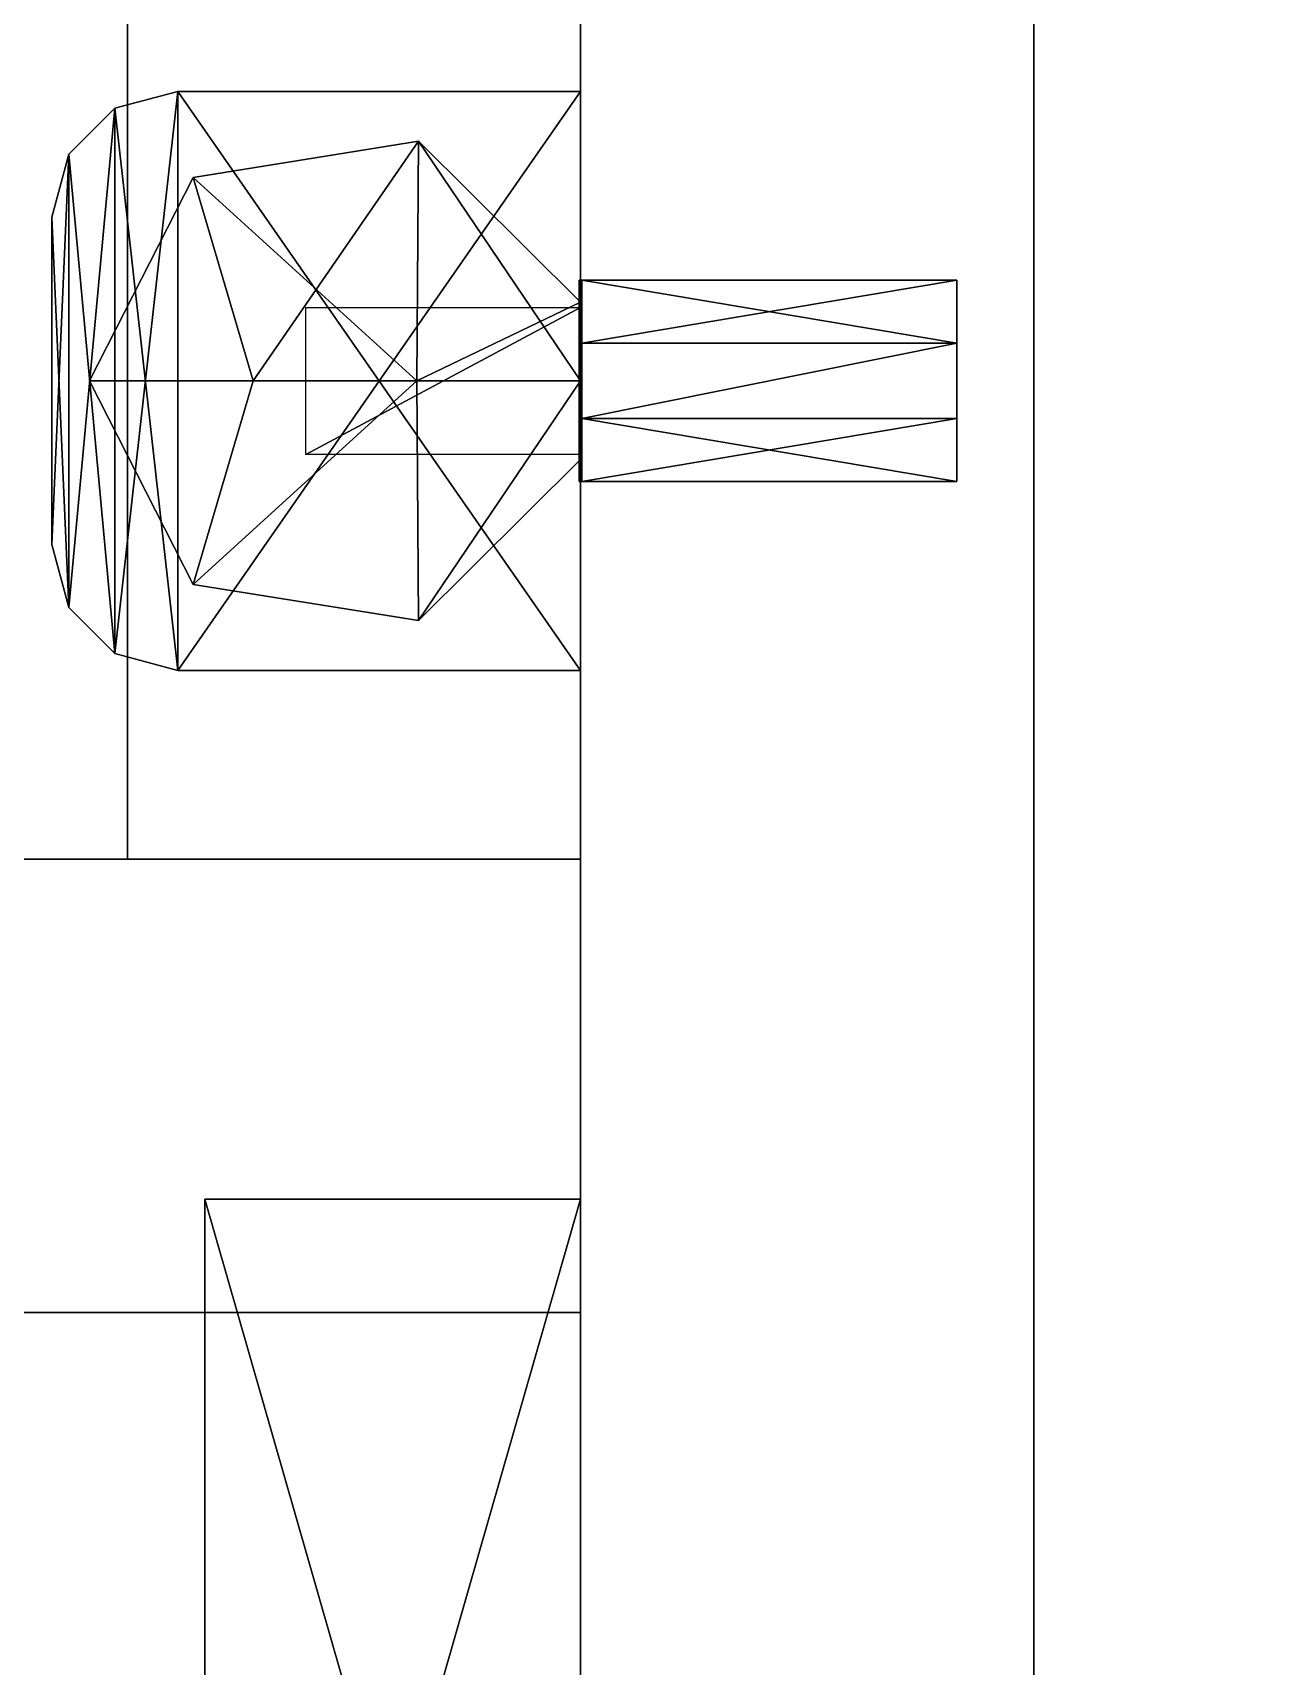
# Model space of a CAD drawing. Extents: x -100 to 2892, y -123 to 2616.
# Drawn here: x 1242.2 to 1291, y 1981.9 to 2046.8 of the extents above; entities that cross this region are included whole.
import ezdxf

# ---------------------------------------------------------------- set-up
doc = ezdxf.new("R2010")
doc.units = 0
for name, color, linetype in [('LAYER0', 7, 'CONTINUOUS'), ('LAYER103', 7, 'CONTINUOUS'), ('LAYER104', 7, 'CONTINUOUS'), ('LAYER105', 254, 'CONTINUOUS'), ('LAYER117', 7, 'CONTINUOUS'), ('LAYER118', 7, 'CONTINUOUS'), ('LAYER119', 254, 'CONTINUOUS'), ('LAYER231', 253, 'CONTINUOUS'), ('LAYER233', 253, 'CONTINUOUS'), ('LAYER235', 253, 'CONTINUOUS'), ('LAYER237', 253, 'CONTINUOUS'), ('LAYER239', 253, 'CONTINUOUS'), ('LAYER255', 7, 'CONTINUOUS'), ('LAYER256', 7, 'CONTINUOUS'), ('LAYER358', 9, 'CONTINUOUS'), ('LAYER89', 7, 'CONTINUOUS'), ('LAYER92', 7, 'CONTINUOUS'), ('LAYER97', 7, 'CONTINUOUS')]:
    doc.layers.add(name, color=color, linetype=linetype)

msp = doc.modelspace()

# ---------------------------------------------------------------- linework, layer by layer
at = {"layer": 'LAYER0', "invisible_edges": 1}
for points in [[(2892.49, 2616, -5), (-100, -100.32, -5), (-100, 2616, -5), (2892.49, 2616, -5)], [(-100, -100.32, -5), (2892.49, 2616, -5), (2892.49, -100.32, -5), (-100, -100.32, -5)], [(2892.49, -100.32), (-100, 2616), (-100, -100.32), (2892.49, -100.32)], [(-100, 2616), (2892.49, -100.32), (2892.49, 2616), (-100, 2616)]]:
    msp.add_3dface(points, dxfattribs=at)
at = {"layer": 'LAYER103', "invisible_edges": 1}
for points in [[(477, 2471.4, 866), (1264, 1996, 866), (1264, 2471.4, 866), (477, 2471.4, 866)], [(1264, 1996, 866), (477, 2471.4, 866), (477, 1996, 866), (1264, 1996, 866)], [(477, 1996, 848), (1264, 2471.4, 848), (1264, 1996, 848), (477, 1996, 848)], [(1264, 2471.4, 848), (477, 1996, 848), (477, 2471.4, 848), (1264, 2471.4, 848)], [(1264, 2471.4, 848), (1264, 1996, 866), (1264, 1996, 848), (1264, 2471.4, 848)], [(1264, 1996, 866), (1264, 2471.4, 848), (1264, 2471.4, 866), (1264, 1996, 866)], [(477, 1996, 848), (1264, 1996, 866), (477, 1996, 866), (477, 1996, 848)], [(1264, 1996, 866), (477, 1996, 848), (1264, 1996, 848), (1264, 1996, 866)]]:
    msp.add_3dface(points, dxfattribs=at)
at = {"layer": 'LAYER104'}
for points in [[(1245.5, 2043.83, 848), (1248, 2044.5, 848), (1245.5, 2043.83, 846.01), (1245.5, 2043.83, 848)], [(1245.5, 2043.83, 846.01), (1248, 2044.5, 848), (1248, 2044.5, 846.01), (1245.5, 2043.83, 846.01)], [(1248, 2021.5, 846.01), (1245.5, 2043.83, 846.01), (1248, 2044.5, 846.01), (1248, 2021.5, 846.01)], [(1245.5, 2043.83, 848), (1248, 2021.5, 848), (1248, 2044.5, 848), (1245.5, 2043.83, 848)], [(1248, 2021.5, 846.01), (1248, 2044.5, 846.01), (1245.5, 2022.17, 846.01), (1248, 2021.5, 846.01)], [(1245.5, 2022.17, 846.01), (1248, 2044.5, 846.01), (1245.5, 2043.83, 846.01), (1245.5, 2022.17, 846.01)], [(1248, 2021.5, 848), (1248, 2044.5, 848), (1245.5, 2022.17, 848), (1248, 2021.5, 848)], [(1245.5, 2022.17, 848), (1248, 2044.5, 848), (1245.5, 2043.83, 848), (1245.5, 2022.17, 848)], [(1245.5, 2043.83, 846.01), (1245.5, 2043.83, 848), (1248, 2044.5, 846.01), (1245.5, 2043.83, 846.01)], [(1248, 2044.5, 846.01), (1245.5, 2043.83, 848), (1248, 2044.5, 848), (1248, 2044.5, 846.01)], [(1264, 2021.5, 846.01), (1248, 2021.5, 846.01), (1264, 2044.5, 846.01), (1264, 2021.5, 846.01)], [(1264, 2044.5, 846.01), (1248, 2021.5, 846.01), (1248, 2044.5, 846.01), (1264, 2044.5, 846.01)], [(1264, 2021.5, 848), (1248, 2021.5, 848), (1264, 2044.5, 848), (1264, 2021.5, 848)], [(1264, 2044.5, 848), (1248, 2021.5, 848), (1248, 2044.5, 848), (1264, 2044.5, 848)], [(1248, 2044.5, 846.01), (1264, 2044.5, 846.01), (1248, 2044.5, 848), (1248, 2044.5, 846.01)], [(1248, 2044.5, 848), (1264, 2044.5, 846.01), (1264, 2044.5, 848), (1248, 2044.5, 848)], [(1248, 2044.5, 846.01), (1264, 2044.5, 846.01), (1248, 2021.5, 846.01), (1248, 2044.5, 846.01)], [(1248, 2021.5, 846.01), (1264, 2044.5, 846.01), (1264, 2021.5, 846.01), (1248, 2021.5, 846.01)], [(1248, 2044.5, 846.01), (1248, 2044.5, 848), (1264, 2044.5, 846.01), (1248, 2044.5, 846.01)], [(1264, 2044.5, 846.01), (1248, 2044.5, 848), (1264, 2044.5, 848), (1264, 2044.5, 846.01)], [(1248, 2021.5, 848), (1264, 2021.5, 848), (1248, 2044.5, 848), (1248, 2021.5, 848)], [(1248, 2044.5, 848), (1264, 2021.5, 848), (1264, 2044.5, 848), (1248, 2044.5, 848)], [(1264, 2044.5, 846.01), (1264, 2044.5, 848), (1264, 2021.5, 846.01), (1264, 2044.5, 846.01)], [(1264, 2021.5, 846.01), (1264, 2044.5, 848), (1264, 2021.5, 848), (1264, 2021.5, 846.01)], [(1264, 2021.5, 846.01), (1264, 2021.5, 848), (1264, 2044.5, 846.01), (1264, 2021.5, 846.01)], [(1264, 2044.5, 846.01), (1264, 2021.5, 848), (1264, 2044.5, 848), (1264, 2044.5, 846.01)], [(1243.67, 2042, 848), (1245.5, 2043.83, 848), (1243.67, 2042, 846.01), (1243.67, 2042, 848)], [(1243.67, 2042, 846.01), (1245.5, 2043.83, 848), (1245.5, 2043.83, 846.01), (1243.67, 2042, 846.01)], [(1243.67, 2042, 846.01), (1245.5, 2043.83, 846.01), (1243.67, 2024, 846.01), (1243.67, 2042, 846.01)], [(1243.67, 2024, 846.01), (1245.5, 2043.83, 846.01), (1245.5, 2022.17, 846.01), (1243.67, 2024, 846.01)], [(1243.67, 2042, 848), (1245.5, 2022.17, 848), (1245.5, 2043.83, 848), (1243.67, 2042, 848)], [(1245.5, 2022.17, 846.01), (1245.5, 2043.83, 846.01), (1243.67, 2024, 846.01), (1245.5, 2022.17, 846.01)], [(1243.67, 2024, 846.01), (1245.5, 2043.83, 846.01), (1243.67, 2042, 846.01), (1243.67, 2024, 846.01)], [(1245.5, 2022.17, 848), (1245.5, 2043.83, 848), (1243.67, 2024, 848), (1245.5, 2022.17, 848)], [(1243.67, 2024, 848), (1245.5, 2043.83, 848), (1243.67, 2042, 848), (1243.67, 2024, 848)], [(1243.67, 2042, 846.01), (1243.67, 2042, 848), (1245.5, 2043.83, 846.01), (1243.67, 2042, 846.01)], [(1245.5, 2043.83, 846.01), (1243.67, 2042, 848), (1245.5, 2043.83, 848), (1245.5, 2043.83, 846.01)], [(1245.5, 2022.17, 846.01), (1245.5, 2043.83, 846.01), (1248, 2021.5, 846.01), (1245.5, 2022.17, 846.01)], [(1245.5, 2022.17, 848), (1248, 2021.5, 848), (1245.5, 2043.83, 848), (1245.5, 2022.17, 848)], [(1243, 2039.5, 848), (1243.67, 2042, 848), (1243, 2039.5, 846.01), (1243, 2039.5, 848)], [(1243, 2039.5, 846.01), (1243.67, 2042, 848), (1243.67, 2042, 846.01), (1243, 2039.5, 846.01)], [(1243, 2039.5, 846.01), (1243.67, 2042, 846.01), (1243, 2026.5, 846.01), (1243, 2039.5, 846.01)], [(1243, 2026.5, 846.01), (1243.67, 2042, 846.01), (1243.67, 2024, 846.01), (1243, 2026.5, 846.01)], [(1243, 2039.5, 848), (1243.67, 2024, 848), (1243.67, 2042, 848), (1243, 2039.5, 848)], [(1243.67, 2024, 846.01), (1243.67, 2042, 846.01), (1243, 2026.5, 846.01), (1243.67, 2024, 846.01)], [(1243, 2026.5, 846.01), (1243.67, 2042, 846.01), (1243, 2039.5, 846.01), (1243, 2026.5, 846.01)], [(1243.67, 2024, 848), (1243.67, 2042, 848), (1243, 2026.5, 848), (1243.67, 2024, 848)], [(1243, 2026.5, 848), (1243.67, 2042, 848), (1243, 2039.5, 848), (1243, 2026.5, 848)], [(1243, 2039.5, 846.01), (1243, 2039.5, 848), (1243.67, 2042, 846.01), (1243, 2039.5, 846.01)], [(1243.67, 2042, 846.01), (1243, 2039.5, 848), (1243.67, 2042, 848), (1243.67, 2042, 846.01)], [(1243.67, 2024, 848), (1245.5, 2022.17, 848), (1243.67, 2042, 848), (1243.67, 2024, 848)], [(1248.613, 2041.083, 862), (1251, 2033, 862), (1257.569, 2042.518, 862), (1248.613, 2041.083, 862)], [(1248.613, 2041.083, 862), (1257.569, 2042.518, 862), (1248.613, 2041.083, 848), (1248.613, 2041.083, 862)], [(1248.613, 2041.083, 848), (1257.569, 2042.518, 862), (1257.569, 2042.518, 848), (1248.613, 2041.083, 848)], [(1257.569, 2042.518, 848), (1257.569, 2042.518, 862), (1248.613, 2041.083, 848), (1257.569, 2042.518, 848)], [(1248.613, 2041.083, 848), (1257.569, 2042.518, 862), (1248.613, 2041.083, 862), (1248.613, 2041.083, 848)], [(1257.5, 2033, 862), (1248.613, 2041.083, 862), (1257.569, 2042.518, 862), (1257.5, 2033, 862)], [(1257.569, 2042.518, 862), (1251, 2033, 862), (1257.5, 2033, 862), (1257.569, 2042.518, 862)], [(1257.569, 2042.518, 862), (1257.5, 2033, 862), (1264, 2036.123, 862), (1257.569, 2042.518, 862)], [(1257.5, 2033, 862), (1257.569, 2042.518, 862), (1264, 2033, 862), (1257.5, 2033, 862)], [(1257.569, 2042.518, 862), (1264, 2036.123, 862), (1257.569, 2042.518, 848), (1257.569, 2042.518, 862)], [(1257.569, 2042.518, 848), (1264, 2036.123, 862), (1264, 2036.123, 848), (1257.569, 2042.518, 848)], [(1264, 2036.123, 848), (1264, 2036.123, 862), (1257.569, 2042.518, 848), (1264, 2036.123, 848)], [(1257.569, 2042.518, 848), (1264, 2036.123, 862), (1257.569, 2042.518, 862), (1257.569, 2042.518, 848)], [(1264, 2033, 862), (1257.569, 2042.518, 862), (1264, 2036.123, 862), (1264, 2033, 862)], [(1244.5, 2033, 862), (1251, 2033, 862), (1248.613, 2041.083, 862), (1244.5, 2033, 862)], [(1244.5, 2033, 862), (1248.613, 2041.083, 862), (1244.5, 2033, 848), (1244.5, 2033, 862)], [(1244.5, 2033, 848), (1248.613, 2041.083, 862), (1248.613, 2041.083, 848), (1244.5, 2033, 848)], [(1248.613, 2041.083, 848), (1248.613, 2041.083, 862), (1244.5, 2033, 848), (1248.613, 2041.083, 848)], [(1244.5, 2033, 848), (1248.613, 2041.083, 862), (1244.5, 2033, 862), (1244.5, 2033, 848)], [(1251, 2033, 862), (1244.5, 2033, 862), (1248.613, 2041.083, 862), (1251, 2033, 862)], [(1251, 2033, 862), (1248.613, 2041.083, 862), (1257.5, 2033, 862), (1251, 2033, 862)], [(1243, 2026.5, 848), (1243, 2026.5, 846.01), (1243, 2039.5, 848), (1243, 2026.5, 848)], [(1243, 2039.5, 848), (1243, 2026.5, 846.01), (1243, 2039.5, 846.01), (1243, 2039.5, 848)], [(1243, 2026.5, 846.01), (1243, 2026.5, 848), (1243, 2039.5, 846.01), (1243, 2026.5, 846.01)], [(1243, 2039.5, 846.01), (1243, 2026.5, 848), (1243, 2039.5, 848), (1243, 2039.5, 846.01)], [(1243, 2026.5, 848), (1243.67, 2024, 848), (1243, 2039.5, 848), (1243, 2026.5, 848)], [(1264, 2036.123, 862), (1257.5, 2033, 862), (1264, 2033, 862), (1264, 2036.123, 862)], [(1264, 2029.877, 848), (1264, 2036.123, 848), (1264, 2029.877, 862), (1264, 2029.877, 848)], [(1264, 2029.877, 862), (1264, 2036.123, 848), (1264, 2036.123, 862), (1264, 2029.877, 862)], [(1264, 2029.877, 848), (1264, 2029.877, 862), (1264, 2036.123, 848), (1264, 2029.877, 848)], [(1264, 2036.123, 848), (1264, 2029.877, 862), (1264, 2036.123, 862), (1264, 2036.123, 848)], [(1253.092, 2035.92, 846), (1264, 2035.92, 846), (1253.092, 2030.08, 846), (1253.092, 2035.92, 846)], [(1253.092, 2030.08, 846), (1264, 2035.92, 846), (1264, 2030.08, 846), (1253.092, 2030.08, 846)], [(1244.5, 2033, 862), (1248.613, 2024.917, 862), (1251, 2033, 862), (1244.5, 2033, 862)], [(1244.5, 2033, 848), (1248.613, 2024.917, 848), (1244.5, 2033, 862), (1244.5, 2033, 848)], [(1244.5, 2033, 862), (1248.613, 2024.917, 848), (1248.613, 2024.917, 862), (1244.5, 2033, 862)], [(1244.5, 2033, 848), (1244.5, 2033, 862), (1248.613, 2024.917, 848), (1244.5, 2033, 848)], [(1248.613, 2024.917, 848), (1244.5, 2033, 862), (1248.613, 2024.917, 862), (1248.613, 2024.917, 848)], [(1251, 2033, 862), (1244.5, 2033, 862), (1248.613, 2024.917, 862), (1251, 2033, 862)], [(1251, 2033, 862), (1248.613, 2024.917, 862), (1257.5, 2033, 862), (1251, 2033, 862)], [(1257.5, 2033, 862), (1248.613, 2024.917, 862), (1257.569, 2023.482, 862), (1257.5, 2033, 862)], [(1251, 2033, 862), (1248.613, 2024.917, 862), (1257.5, 2033, 862), (1251, 2033, 862)], [(1257.5, 2033, 862), (1248.613, 2024.917, 862), (1257.569, 2023.482, 862), (1257.5, 2033, 862)], [(1257.5, 2033, 862), (1257.569, 2023.482, 862), (1264, 2033, 862), (1257.5, 2033, 862)], [(1257.5, 2033, 862), (1257.569, 2023.482, 862), (1264, 2033, 862), (1257.5, 2033, 862)], [(1264, 2033, 862), (1257.569, 2023.482, 862), (1264, 2029.877, 862), (1264, 2033, 862)], [(1264, 2033, 862), (1257.569, 2023.482, 862), (1264, 2029.877, 862), (1264, 2033, 862)], [(1264, 2029.877, 848), (1264, 2029.877, 862), (1257.569, 2023.482, 848), (1264, 2029.877, 848)], [(1257.569, 2023.482, 848), (1264, 2029.877, 862), (1257.569, 2023.482, 862), (1257.569, 2023.482, 848)], [(1257.569, 2023.482, 848), (1257.569, 2023.482, 862), (1264, 2029.877, 848), (1257.569, 2023.482, 848)], [(1264, 2029.877, 848), (1257.569, 2023.482, 862), (1264, 2029.877, 862), (1264, 2029.877, 848)], [(1243, 2026.5, 846.01), (1243.67, 2024, 846.01), (1243, 2026.5, 848), (1243, 2026.5, 846.01)], [(1243, 2026.5, 848), (1243.67, 2024, 846.01), (1243.67, 2024, 848), (1243, 2026.5, 848)], [(1243, 2026.5, 846.01), (1243, 2026.5, 848), (1243.67, 2024, 846.01), (1243, 2026.5, 846.01)], [(1243.67, 2024, 846.01), (1243, 2026.5, 848), (1243.67, 2024, 848), (1243.67, 2024, 846.01)], [(1248.613, 2024.917, 848), (1257.569, 2023.482, 848), (1248.613, 2024.917, 862), (1248.613, 2024.917, 848)], [(1248.613, 2024.917, 862), (1257.569, 2023.482, 848), (1257.569, 2023.482, 862), (1248.613, 2024.917, 862)], [(1248.613, 2024.917, 848), (1248.613, 2024.917, 862), (1257.569, 2023.482, 848), (1248.613, 2024.917, 848)], [(1257.569, 2023.482, 848), (1248.613, 2024.917, 862), (1257.569, 2023.482, 862), (1257.569, 2023.482, 848)], [(1243.67, 2024, 846.01), (1245.5, 2022.17, 846.01), (1243.67, 2024, 848), (1243.67, 2024, 846.01)], [(1243.67, 2024, 848), (1245.5, 2022.17, 846.01), (1245.5, 2022.17, 848), (1243.67, 2024, 848)], [(1243.67, 2024, 846.01), (1243.67, 2024, 848), (1245.5, 2022.17, 846.01), (1243.67, 2024, 846.01)], [(1245.5, 2022.17, 846.01), (1243.67, 2024, 848), (1245.5, 2022.17, 848), (1245.5, 2022.17, 846.01)], [(1245.5, 2022.17, 846.01), (1248, 2021.5, 846.01), (1245.5, 2022.17, 848), (1245.5, 2022.17, 846.01)], [(1245.5, 2022.17, 848), (1248, 2021.5, 846.01), (1248, 2021.5, 848), (1245.5, 2022.17, 848)], [(1245.5, 2022.17, 846.01), (1245.5, 2022.17, 848), (1248, 2021.5, 846.01), (1245.5, 2022.17, 846.01)], [(1248, 2021.5, 846.01), (1245.5, 2022.17, 848), (1248, 2021.5, 848), (1248, 2021.5, 846.01)], [(1264, 2021.5, 846.01), (1264, 2021.5, 848), (1248, 2021.5, 846.01), (1264, 2021.5, 846.01)], [(1248, 2021.5, 846.01), (1264, 2021.5, 848), (1248, 2021.5, 848), (1248, 2021.5, 846.01)], [(1248, 2021.5, 848), (1248, 2021.5, 846.01), (1264, 2021.5, 848), (1248, 2021.5, 848)], [(1264, 2021.5, 848), (1248, 2021.5, 846.01), (1264, 2021.5, 846.01), (1264, 2021.5, 848)]]:
    msp.add_3dface(points, dxfattribs=at)
at = {"layer": 'LAYER105'}
for points in [[(1264.05, 2034.5, 856.8301), (1264.05, 2037, 853.5), (1263.95, 2034.5, 856.8301), (1264.05, 2034.5, 856.8301)], [(1263.95, 2034.5, 856.8301), (1264.05, 2037, 853.5), (1263.95, 2037, 853.5), (1263.95, 2034.5, 856.8301)], [(1264.05, 2037, 853.5), (1264.05, 2034.5, 850.1699), (1263.95, 2037, 853.5), (1264.05, 2037, 853.5)], [(1263.95, 2037, 853.5), (1264.05, 2034.5, 850.1699), (1263.95, 2034.5, 850.1699), (1263.95, 2037, 853.5)], [(1263.95, 2037, 857.5), (1263.95, 2037, 849.5), (1263.95, 2029, 857.5), (1263.95, 2037, 857.5)], [(1263.95, 2029, 857.5), (1263.95, 2037, 849.5), (1263.95, 2029, 849.5), (1263.95, 2029, 857.5)], [(1264.05, 2029, 849.5), (1263.95, 2029, 849.5), (1264.05, 2037, 849.5), (1264.05, 2029, 849.5)], [(1264.05, 2037, 849.5), (1263.95, 2029, 849.5), (1263.95, 2037, 849.5), (1264.05, 2037, 849.5)], [(1264.05, 2037, 857.5), (1263.95, 2037, 857.5), (1264.05, 2029, 857.5), (1264.05, 2037, 857.5)], [(1264.05, 2029, 857.5), (1263.95, 2037, 857.5), (1263.95, 2029, 857.5), (1264.05, 2029, 857.5)], [(1263.95, 2037, 849.5), (1263.95, 2037, 857.5), (1264.05, 2037, 849.5), (1263.95, 2037, 849.5)], [(1264.05, 2037, 849.5), (1263.95, 2037, 857.5), (1264.05, 2037, 857.5), (1264.05, 2037, 849.5)], [(1278.95, 2034.5, 856.8301), (1278.95, 2037, 853.5), (1264.05, 2034.5, 856.8301), (1278.95, 2034.5, 856.8301)], [(1264.05, 2034.5, 856.8301), (1278.95, 2037, 853.5), (1264.05, 2037, 853.5), (1264.05, 2034.5, 856.8301)], [(1278.95, 2037, 853.5), (1278.95, 2034.5, 850.1699), (1264.05, 2037, 853.5), (1278.95, 2037, 853.5)], [(1264.05, 2037, 853.5), (1278.95, 2034.5, 850.1699), (1264.05, 2034.5, 850.1699), (1264.05, 2037, 853.5)], [(1264.05, 2029, 857.5), (1264.05, 2029, 849.5), (1264.05, 2037, 857.5), (1264.05, 2029, 857.5)], [(1264.05, 2037, 857.5), (1264.05, 2029, 849.5), (1264.05, 2037, 849.5), (1264.05, 2037, 857.5)], [(1278.95, 2034.5, 856.8301), (1278.95, 2029, 853.5), (1278.95, 2037, 853.5), (1278.95, 2034.5, 856.8301)], [(1278.95, 2029, 853.5), (1278.95, 2031.5, 850.1699), (1278.95, 2037, 853.5), (1278.95, 2029, 853.5)], [(1278.95, 2037, 853.5), (1278.95, 2031.5, 850.1699), (1278.95, 2034.5, 850.1699), (1278.95, 2037, 853.5)], [(1263.95, 2031.5, 856.8301), (1264.05, 2031.5, 856.8301), (1263.95, 2034.5, 856.8301), (1263.95, 2031.5, 856.8301)], [(1263.95, 2034.5, 856.8301), (1264.05, 2031.5, 856.8301), (1264.05, 2034.5, 856.8301), (1263.95, 2034.5, 856.8301)], [(1264.05, 2031.5, 850.1699), (1263.95, 2031.5, 850.1699), (1264.05, 2034.5, 850.1699), (1264.05, 2031.5, 850.1699)], [(1264.05, 2034.5, 850.1699), (1263.95, 2031.5, 850.1699), (1263.95, 2034.5, 850.1699), (1264.05, 2034.5, 850.1699)], [(1264.05, 2034.5, 856.8301), (1264.05, 2031.5, 856.8301), (1278.95, 2034.5, 856.8301), (1264.05, 2034.5, 856.8301)], [(1278.95, 2034.5, 856.8301), (1264.05, 2031.5, 856.8301), (1278.95, 2031.5, 856.8301), (1278.95, 2034.5, 856.8301)], [(1278.95, 2031.5, 850.1699), (1264.05, 2031.5, 850.1699), (1278.95, 2034.5, 850.1699), (1278.95, 2031.5, 850.1699)], [(1278.95, 2034.5, 850.1699), (1264.05, 2031.5, 850.1699), (1264.05, 2034.5, 850.1699), (1278.95, 2034.5, 850.1699)], [(1278.95, 2031.5, 856.8301), (1278.95, 2029, 853.5), (1278.95, 2034.5, 856.8301), (1278.95, 2031.5, 856.8301)], [(1263.95, 2031.5, 856.8301), (1263.95, 2029, 853.5), (1264.05, 2031.5, 856.8301), (1263.95, 2031.5, 856.8301)], [(1264.05, 2031.5, 856.8301), (1263.95, 2029, 853.5), (1264.05, 2029, 853.5), (1264.05, 2031.5, 856.8301)], [(1263.95, 2029, 853.5), (1263.95, 2031.5, 850.1699), (1264.05, 2029, 853.5), (1263.95, 2029, 853.5)], [(1264.05, 2029, 853.5), (1263.95, 2031.5, 850.1699), (1264.05, 2031.5, 850.1699), (1264.05, 2029, 853.5)], [(1264.05, 2031.5, 856.8301), (1264.05, 2029, 853.5), (1278.95, 2031.5, 856.8301), (1264.05, 2031.5, 856.8301)], [(1278.95, 2031.5, 856.8301), (1264.05, 2029, 853.5), (1278.95, 2029, 853.5), (1278.95, 2031.5, 856.8301)], [(1264.05, 2029, 853.5), (1264.05, 2031.5, 850.1699), (1278.95, 2029, 853.5), (1264.05, 2029, 853.5)], [(1278.95, 2029, 853.5), (1264.05, 2031.5, 850.1699), (1278.95, 2031.5, 850.1699), (1278.95, 2029, 853.5)], [(1263.95, 2029, 857.5), (1263.95, 2029, 849.5), (1264.05, 2029, 857.5), (1263.95, 2029, 857.5)], [(1264.05, 2029, 857.5), (1263.95, 2029, 849.5), (1264.05, 2029, 849.5), (1264.05, 2029, 857.5)]]:
    msp.add_3dface(points, dxfattribs=at)
at = {"layer": 'LAYER117', "invisible_edges": 1}
for points in [[(477, 2471.4, 1984), (1264, 1996, 1984), (1264, 2471.4, 1984), (477, 2471.4, 1984)], [(1264, 1996, 1984), (477, 2471.4, 1984), (477, 1996, 1984), (1264, 1996, 1984)], [(477, 1996, 1966), (1264, 2471.4, 1966), (1264, 1996, 1966), (477, 1996, 1966)], [(1264, 2471.4, 1966), (477, 1996, 1966), (477, 2471.4, 1966), (1264, 2471.4, 1966)], [(1264, 2471.4, 1966), (1264, 1996, 1984), (1264, 1996, 1966), (1264, 2471.4, 1966)], [(1264, 1996, 1984), (1264, 2471.4, 1966), (1264, 2471.4, 1984), (1264, 1996, 1984)], [(477, 1996, 1966), (1264, 1996, 1984), (477, 1996, 1984), (477, 1996, 1966)], [(1264, 1996, 1984), (477, 1996, 1966), (1264, 1996, 1966), (1264, 1996, 1984)]]:
    msp.add_3dface(points, dxfattribs=at)
at = {"layer": 'LAYER118'}
for points in [[(1245.5, 2043.83, 1966), (1248, 2044.5, 1966), (1245.5, 2043.83, 1964.01), (1245.5, 2043.83, 1966)], [(1245.5, 2043.83, 1964.01), (1248, 2044.5, 1966), (1248, 2044.5, 1964.01), (1245.5, 2043.83, 1964.01)], [(1248, 2021.5, 1964.01), (1245.5, 2043.83, 1964.01), (1248, 2044.5, 1964.01), (1248, 2021.5, 1964.01)], [(1245.5, 2043.83, 1966), (1248, 2021.5, 1966), (1248, 2044.5, 1966), (1245.5, 2043.83, 1966)], [(1248, 2021.5, 1964.01), (1248, 2044.5, 1964.01), (1245.5, 2022.17, 1964.01), (1248, 2021.5, 1964.01)], [(1245.5, 2022.17, 1964.01), (1248, 2044.5, 1964.01), (1245.5, 2043.83, 1964.01), (1245.5, 2022.17, 1964.01)], [(1248, 2021.5, 1966), (1248, 2044.5, 1966), (1245.5, 2022.17, 1966), (1248, 2021.5, 1966)], [(1245.5, 2022.17, 1966), (1248, 2044.5, 1966), (1245.5, 2043.83, 1966), (1245.5, 2022.17, 1966)], [(1245.5, 2043.83, 1964.01), (1245.5, 2043.83, 1966), (1248, 2044.5, 1964.01), (1245.5, 2043.83, 1964.01)], [(1248, 2044.5, 1964.01), (1245.5, 2043.83, 1966), (1248, 2044.5, 1966), (1248, 2044.5, 1964.01)], [(1264, 2021.5, 1964.01), (1248, 2021.5, 1964.01), (1264, 2044.5, 1964.01), (1264, 2021.5, 1964.01)], [(1264, 2044.5, 1964.01), (1248, 2021.5, 1964.01), (1248, 2044.5, 1964.01), (1264, 2044.5, 1964.01)], [(1264, 2021.5, 1966), (1248, 2021.5, 1966), (1264, 2044.5, 1966), (1264, 2021.5, 1966)], [(1264, 2044.5, 1966), (1248, 2021.5, 1966), (1248, 2044.5, 1966), (1264, 2044.5, 1966)], [(1248, 2044.5, 1964.01), (1264, 2044.5, 1964.01), (1248, 2044.5, 1966), (1248, 2044.5, 1964.01)], [(1248, 2044.5, 1966), (1264, 2044.5, 1964.01), (1264, 2044.5, 1966), (1248, 2044.5, 1966)], [(1248, 2044.5, 1964.01), (1264, 2044.5, 1964.01), (1248, 2021.5, 1964.01), (1248, 2044.5, 1964.01)], [(1248, 2021.5, 1964.01), (1264, 2044.5, 1964.01), (1264, 2021.5, 1964.01), (1248, 2021.5, 1964.01)], [(1248, 2044.5, 1964.01), (1248, 2044.5, 1966), (1264, 2044.5, 1964.01), (1248, 2044.5, 1964.01)], [(1264, 2044.5, 1964.01), (1248, 2044.5, 1966), (1264, 2044.5, 1966), (1264, 2044.5, 1964.01)], [(1248, 2021.5, 1966), (1264, 2021.5, 1966), (1248, 2044.5, 1966), (1248, 2021.5, 1966)], [(1248, 2044.5, 1966), (1264, 2021.5, 1966), (1264, 2044.5, 1966), (1248, 2044.5, 1966)], [(1264, 2044.5, 1964.01), (1264, 2044.5, 1966), (1264, 2021.5, 1964.01), (1264, 2044.5, 1964.01)], [(1264, 2021.5, 1964.01), (1264, 2044.5, 1966), (1264, 2021.5, 1966), (1264, 2021.5, 1964.01)], [(1264, 2021.5, 1964.01), (1264, 2021.5, 1966), (1264, 2044.5, 1964.01), (1264, 2021.5, 1964.01)], [(1264, 2044.5, 1964.01), (1264, 2021.5, 1966), (1264, 2044.5, 1966), (1264, 2044.5, 1964.01)], [(1243.67, 2042, 1966), (1245.5, 2043.83, 1966), (1243.67, 2042, 1964.01), (1243.67, 2042, 1966)], [(1243.67, 2042, 1964.01), (1245.5, 2043.83, 1966), (1245.5, 2043.83, 1964.01), (1243.67, 2042, 1964.01)], [(1243.67, 2042, 1964.01), (1245.5, 2043.83, 1964.01), (1243.67, 2024, 1964.01), (1243.67, 2042, 1964.01)], [(1243.67, 2024, 1964.01), (1245.5, 2043.83, 1964.01), (1245.5, 2022.17, 1964.01), (1243.67, 2024, 1964.01)], [(1243.67, 2042, 1966), (1245.5, 2022.17, 1966), (1245.5, 2043.83, 1966), (1243.67, 2042, 1966)], [(1245.5, 2022.17, 1964.01), (1245.5, 2043.83, 1964.01), (1243.67, 2024, 1964.01), (1245.5, 2022.17, 1964.01)], [(1243.67, 2024, 1964.01), (1245.5, 2043.83, 1964.01), (1243.67, 2042, 1964.01), (1243.67, 2024, 1964.01)], [(1245.5, 2022.17, 1966), (1245.5, 2043.83, 1966), (1243.67, 2024, 1966), (1245.5, 2022.17, 1966)], [(1243.67, 2024, 1966), (1245.5, 2043.83, 1966), (1243.67, 2042, 1966), (1243.67, 2024, 1966)], [(1243.67, 2042, 1964.01), (1243.67, 2042, 1966), (1245.5, 2043.83, 1964.01), (1243.67, 2042, 1964.01)], [(1245.5, 2043.83, 1964.01), (1243.67, 2042, 1966), (1245.5, 2043.83, 1966), (1245.5, 2043.83, 1964.01)], [(1245.5, 2022.17, 1964.01), (1245.5, 2043.83, 1964.01), (1248, 2021.5, 1964.01), (1245.5, 2022.17, 1964.01)], [(1245.5, 2022.17, 1966), (1248, 2021.5, 1966), (1245.5, 2043.83, 1966), (1245.5, 2022.17, 1966)], [(1243, 2039.5, 1966), (1243.67, 2042, 1966), (1243, 2039.5, 1964.01), (1243, 2039.5, 1966)], [(1243, 2039.5, 1964.01), (1243.67, 2042, 1966), (1243.67, 2042, 1964.01), (1243, 2039.5, 1964.01)], [(1243, 2039.5, 1964.01), (1243.67, 2042, 1964.01), (1243, 2026.5, 1964.01), (1243, 2039.5, 1964.01)], [(1243, 2026.5, 1964.01), (1243.67, 2042, 1964.01), (1243.67, 2024, 1964.01), (1243, 2026.5, 1964.01)], [(1243, 2039.5, 1966), (1243.67, 2024, 1966), (1243.67, 2042, 1966), (1243, 2039.5, 1966)], [(1243.67, 2024, 1964.01), (1243.67, 2042, 1964.01), (1243, 2026.5, 1964.01), (1243.67, 2024, 1964.01)], [(1243, 2026.5, 1964.01), (1243.67, 2042, 1964.01), (1243, 2039.5, 1964.01), (1243, 2026.5, 1964.01)], [(1243.67, 2024, 1966), (1243.67, 2042, 1966), (1243, 2026.5, 1966), (1243.67, 2024, 1966)], [(1243, 2026.5, 1966), (1243.67, 2042, 1966), (1243, 2039.5, 1966), (1243, 2026.5, 1966)], [(1243, 2039.5, 1964.01), (1243, 2039.5, 1966), (1243.67, 2042, 1964.01), (1243, 2039.5, 1964.01)], [(1243.67, 2042, 1964.01), (1243, 2039.5, 1966), (1243.67, 2042, 1966), (1243.67, 2042, 1964.01)], [(1243.67, 2024, 1966), (1245.5, 2022.17, 1966), (1243.67, 2042, 1966), (1243.67, 2024, 1966)], [(1248.613, 2041.083, 1980), (1251, 2033, 1980), (1257.569, 2042.518, 1980), (1248.613, 2041.083, 1980)], [(1248.613, 2041.083, 1980), (1257.569, 2042.518, 1980), (1248.613, 2041.083, 1966), (1248.613, 2041.083, 1980)], [(1248.613, 2041.083, 1966), (1257.569, 2042.518, 1980), (1257.569, 2042.518, 1966), (1248.613, 2041.083, 1966)], [(1257.569, 2042.518, 1966), (1257.569, 2042.518, 1980), (1248.613, 2041.083, 1966), (1257.569, 2042.518, 1966)], [(1248.613, 2041.083, 1966), (1257.569, 2042.518, 1980), (1248.613, 2041.083, 1980), (1248.613, 2041.083, 1966)], [(1257.5, 2033, 1980), (1248.613, 2041.083, 1980), (1257.569, 2042.518, 1980), (1257.5, 2033, 1980)], [(1257.569, 2042.518, 1980), (1251, 2033, 1980), (1257.5, 2033, 1980), (1257.569, 2042.518, 1980)], [(1257.569, 2042.518, 1980), (1257.5, 2033, 1980), (1264, 2036.123, 1980), (1257.569, 2042.518, 1980)], [(1257.5, 2033, 1980), (1257.569, 2042.518, 1980), (1264, 2033, 1980), (1257.5, 2033, 1980)], [(1257.569, 2042.518, 1980), (1264, 2036.123, 1980), (1257.569, 2042.518, 1966), (1257.569, 2042.518, 1980)], [(1257.569, 2042.518, 1966), (1264, 2036.123, 1980), (1264, 2036.123, 1966), (1257.569, 2042.518, 1966)], [(1264, 2036.123, 1966), (1264, 2036.123, 1980), (1257.569, 2042.518, 1966), (1264, 2036.123, 1966)], [(1257.569, 2042.518, 1966), (1264, 2036.123, 1980), (1257.569, 2042.518, 1980), (1257.569, 2042.518, 1966)], [(1264, 2033, 1980), (1257.569, 2042.518, 1980), (1264, 2036.123, 1980), (1264, 2033, 1980)], [(1244.5, 2033, 1980), (1251, 2033, 1980), (1248.613, 2041.083, 1980), (1244.5, 2033, 1980)], [(1244.5, 2033, 1980), (1248.613, 2041.083, 1980), (1244.5, 2033, 1966), (1244.5, 2033, 1980)], [(1244.5, 2033, 1966), (1248.613, 2041.083, 1980), (1248.613, 2041.083, 1966), (1244.5, 2033, 1966)], [(1248.613, 2041.083, 1966), (1248.613, 2041.083, 1980), (1244.5, 2033, 1966), (1248.613, 2041.083, 1966)], [(1244.5, 2033, 1966), (1248.613, 2041.083, 1980), (1244.5, 2033, 1980), (1244.5, 2033, 1966)], [(1251, 2033, 1980), (1244.5, 2033, 1980), (1248.613, 2041.083, 1980), (1251, 2033, 1980)], [(1251, 2033, 1980), (1248.613, 2041.083, 1980), (1257.5, 2033, 1980), (1251, 2033, 1980)], [(1243, 2026.5, 1966), (1243, 2026.5, 1964.01), (1243, 2039.5, 1966), (1243, 2026.5, 1966)], [(1243, 2039.5, 1966), (1243, 2026.5, 1964.01), (1243, 2039.5, 1964.01), (1243, 2039.5, 1966)], [(1243, 2026.5, 1964.01), (1243, 2026.5, 1966), (1243, 2039.5, 1964.01), (1243, 2026.5, 1964.01)], [(1243, 2039.5, 1964.01), (1243, 2026.5, 1966), (1243, 2039.5, 1966), (1243, 2039.5, 1964.01)], [(1243, 2026.5, 1966), (1243.67, 2024, 1966), (1243, 2039.5, 1966), (1243, 2026.5, 1966)], [(1264, 2036.123, 1980), (1257.5, 2033, 1980), (1264, 2033, 1980), (1264, 2036.123, 1980)], [(1264, 2029.877, 1966), (1264, 2036.123, 1966), (1264, 2029.877, 1980), (1264, 2029.877, 1966)], [(1264, 2029.877, 1980), (1264, 2036.123, 1966), (1264, 2036.123, 1980), (1264, 2029.877, 1980)], [(1264, 2029.877, 1966), (1264, 2029.877, 1980), (1264, 2036.123, 1966), (1264, 2029.877, 1966)], [(1264, 2036.123, 1966), (1264, 2029.877, 1980), (1264, 2036.123, 1980), (1264, 2036.123, 1966)], [(1253.092, 2035.92, 1964), (1264, 2035.92, 1964), (1253.092, 2030.08, 1964), (1253.092, 2035.92, 1964)], [(1253.092, 2030.08, 1964), (1264, 2035.92, 1964), (1264, 2030.08, 1964), (1253.092, 2030.08, 1964)], [(1244.5, 2033, 1980), (1248.613, 2024.917, 1980), (1251, 2033, 1980), (1244.5, 2033, 1980)], [(1244.5, 2033, 1966), (1248.613, 2024.917, 1966), (1244.5, 2033, 1980), (1244.5, 2033, 1966)], [(1244.5, 2033, 1980), (1248.613, 2024.917, 1966), (1248.613, 2024.917, 1980), (1244.5, 2033, 1980)], [(1244.5, 2033, 1966), (1244.5, 2033, 1980), (1248.613, 2024.917, 1966), (1244.5, 2033, 1966)], [(1248.613, 2024.917, 1966), (1244.5, 2033, 1980), (1248.613, 2024.917, 1980), (1248.613, 2024.917, 1966)], [(1251, 2033, 1980), (1244.5, 2033, 1980), (1248.613, 2024.917, 1980), (1251, 2033, 1980)], [(1251, 2033, 1980), (1248.613, 2024.917, 1980), (1257.5, 2033, 1980), (1251, 2033, 1980)], [(1257.5, 2033, 1980), (1248.613, 2024.917, 1980), (1257.569, 2023.482, 1980), (1257.5, 2033, 1980)], [(1251, 2033, 1980), (1248.613, 2024.917, 1980), (1257.5, 2033, 1980), (1251, 2033, 1980)], [(1257.5, 2033, 1980), (1248.613, 2024.917, 1980), (1257.569, 2023.482, 1980), (1257.5, 2033, 1980)], [(1257.5, 2033, 1980), (1257.569, 2023.482, 1980), (1264, 2033, 1980), (1257.5, 2033, 1980)], [(1257.5, 2033, 1980), (1257.569, 2023.482, 1980), (1264, 2033, 1980), (1257.5, 2033, 1980)], [(1264, 2033, 1980), (1257.569, 2023.482, 1980), (1264, 2029.877, 1980), (1264, 2033, 1980)], [(1264, 2033, 1980), (1257.569, 2023.482, 1980), (1264, 2029.877, 1980), (1264, 2033, 1980)], [(1264, 2029.877, 1966), (1264, 2029.877, 1980), (1257.569, 2023.482, 1966), (1264, 2029.877, 1966)], [(1257.569, 2023.482, 1966), (1264, 2029.877, 1980), (1257.569, 2023.482, 1980), (1257.569, 2023.482, 1966)], [(1257.569, 2023.482, 1966), (1257.569, 2023.482, 1980), (1264, 2029.877, 1966), (1257.569, 2023.482, 1966)], [(1264, 2029.877, 1966), (1257.569, 2023.482, 1980), (1264, 2029.877, 1980), (1264, 2029.877, 1966)], [(1243, 2026.5, 1964.01), (1243.67, 2024, 1964.01), (1243, 2026.5, 1966), (1243, 2026.5, 1964.01)], [(1243, 2026.5, 1966), (1243.67, 2024, 1964.01), (1243.67, 2024, 1966), (1243, 2026.5, 1966)], [(1243, 2026.5, 1964.01), (1243, 2026.5, 1966), (1243.67, 2024, 1964.01), (1243, 2026.5, 1964.01)], [(1243.67, 2024, 1964.01), (1243, 2026.5, 1966), (1243.67, 2024, 1966), (1243.67, 2024, 1964.01)], [(1248.613, 2024.917, 1966), (1257.569, 2023.482, 1966), (1248.613, 2024.917, 1980), (1248.613, 2024.917, 1966)], [(1248.613, 2024.917, 1980), (1257.569, 2023.482, 1966), (1257.569, 2023.482, 1980), (1248.613, 2024.917, 1980)], [(1248.613, 2024.917, 1966), (1248.613, 2024.917, 1980), (1257.569, 2023.482, 1966), (1248.613, 2024.917, 1966)], [(1257.569, 2023.482, 1966), (1248.613, 2024.917, 1980), (1257.569, 2023.482, 1980), (1257.569, 2023.482, 1966)], [(1243.67, 2024, 1964.01), (1245.5, 2022.17, 1964.01), (1243.67, 2024, 1966), (1243.67, 2024, 1964.01)], [(1243.67, 2024, 1966), (1245.5, 2022.17, 1964.01), (1245.5, 2022.17, 1966), (1243.67, 2024, 1966)], [(1243.67, 2024, 1964.01), (1243.67, 2024, 1966), (1245.5, 2022.17, 1964.01), (1243.67, 2024, 1964.01)], [(1245.5, 2022.17, 1964.01), (1243.67, 2024, 1966), (1245.5, 2022.17, 1966), (1245.5, 2022.17, 1964.01)], [(1245.5, 2022.17, 1964.01), (1248, 2021.5, 1964.01), (1245.5, 2022.17, 1966), (1245.5, 2022.17, 1964.01)], [(1245.5, 2022.17, 1966), (1248, 2021.5, 1964.01), (1248, 2021.5, 1966), (1245.5, 2022.17, 1966)], [(1245.5, 2022.17, 1964.01), (1245.5, 2022.17, 1966), (1248, 2021.5, 1964.01), (1245.5, 2022.17, 1964.01)], [(1248, 2021.5, 1964.01), (1245.5, 2022.17, 1966), (1248, 2021.5, 1966), (1248, 2021.5, 1964.01)], [(1264, 2021.5, 1964.01), (1264, 2021.5, 1966), (1248, 2021.5, 1964.01), (1264, 2021.5, 1964.01)], [(1248, 2021.5, 1964.01), (1264, 2021.5, 1966), (1248, 2021.5, 1966), (1248, 2021.5, 1964.01)], [(1248, 2021.5, 1966), (1248, 2021.5, 1964.01), (1264, 2021.5, 1966), (1248, 2021.5, 1966)], [(1264, 2021.5, 1966), (1248, 2021.5, 1964.01), (1264, 2021.5, 1964.01), (1264, 2021.5, 1966)]]:
    msp.add_3dface(points, dxfattribs=at)
at = {"layer": 'LAYER119'}
for points in [[(1264.05, 2034.5, 1974.83), (1264.05, 2037, 1971.5), (1263.95, 2034.5, 1974.83), (1264.05, 2034.5, 1974.83)], [(1263.95, 2034.5, 1974.83), (1264.05, 2037, 1971.5), (1263.95, 2037, 1971.5), (1263.95, 2034.5, 1974.83)], [(1264.05, 2037, 1971.5), (1264.05, 2034.5, 1968.17), (1263.95, 2037, 1971.5), (1264.05, 2037, 1971.5)], [(1263.95, 2037, 1971.5), (1264.05, 2034.5, 1968.17), (1263.95, 2034.5, 1968.17), (1263.95, 2037, 1971.5)], [(1263.95, 2037, 1975.5), (1263.95, 2037, 1967.5), (1263.95, 2029, 1975.5), (1263.95, 2037, 1975.5)], [(1263.95, 2029, 1975.5), (1263.95, 2037, 1967.5), (1263.95, 2029, 1967.5), (1263.95, 2029, 1975.5)], [(1264.05, 2029, 1967.5), (1263.95, 2029, 1967.5), (1264.05, 2037, 1967.5), (1264.05, 2029, 1967.5)], [(1264.05, 2037, 1967.5), (1263.95, 2029, 1967.5), (1263.95, 2037, 1967.5), (1264.05, 2037, 1967.5)], [(1264.05, 2037, 1975.5), (1263.95, 2037, 1975.5), (1264.05, 2029, 1975.5), (1264.05, 2037, 1975.5)], [(1264.05, 2029, 1975.5), (1263.95, 2037, 1975.5), (1263.95, 2029, 1975.5), (1264.05, 2029, 1975.5)], [(1263.95, 2037, 1967.5), (1263.95, 2037, 1975.5), (1264.05, 2037, 1967.5), (1263.95, 2037, 1967.5)], [(1264.05, 2037, 1967.5), (1263.95, 2037, 1975.5), (1264.05, 2037, 1975.5), (1264.05, 2037, 1967.5)], [(1278.95, 2034.5, 1974.83), (1278.95, 2037, 1971.5), (1264.05, 2034.5, 1974.83), (1278.95, 2034.5, 1974.83)], [(1264.05, 2034.5, 1974.83), (1278.95, 2037, 1971.5), (1264.05, 2037, 1971.5), (1264.05, 2034.5, 1974.83)], [(1278.95, 2037, 1971.5), (1278.95, 2034.5, 1968.17), (1264.05, 2037, 1971.5), (1278.95, 2037, 1971.5)], [(1264.05, 2037, 1971.5), (1278.95, 2034.5, 1968.17), (1264.05, 2034.5, 1968.17), (1264.05, 2037, 1971.5)], [(1264.05, 2029, 1975.5), (1264.05, 2029, 1967.5), (1264.05, 2037, 1975.5), (1264.05, 2029, 1975.5)], [(1264.05, 2037, 1975.5), (1264.05, 2029, 1967.5), (1264.05, 2037, 1967.5), (1264.05, 2037, 1975.5)], [(1278.95, 2034.5, 1974.83), (1278.95, 2029, 1971.5), (1278.95, 2037, 1971.5), (1278.95, 2034.5, 1974.83)], [(1278.95, 2029, 1971.5), (1278.95, 2031.5, 1968.17), (1278.95, 2037, 1971.5), (1278.95, 2029, 1971.5)], [(1278.95, 2037, 1971.5), (1278.95, 2031.5, 1968.17), (1278.95, 2034.5, 1968.17), (1278.95, 2037, 1971.5)], [(1263.95, 2031.5, 1974.83), (1264.05, 2031.5, 1974.83), (1263.95, 2034.5, 1974.83), (1263.95, 2031.5, 1974.83)], [(1263.95, 2034.5, 1974.83), (1264.05, 2031.5, 1974.83), (1264.05, 2034.5, 1974.83), (1263.95, 2034.5, 1974.83)], [(1264.05, 2031.5, 1968.17), (1263.95, 2031.5, 1968.17), (1264.05, 2034.5, 1968.17), (1264.05, 2031.5, 1968.17)], [(1264.05, 2034.5, 1968.17), (1263.95, 2031.5, 1968.17), (1263.95, 2034.5, 1968.17), (1264.05, 2034.5, 1968.17)], [(1264.05, 2034.5, 1974.83), (1264.05, 2031.5, 1974.83), (1278.95, 2034.5, 1974.83), (1264.05, 2034.5, 1974.83)], [(1278.95, 2034.5, 1974.83), (1264.05, 2031.5, 1974.83), (1278.95, 2031.5, 1974.83), (1278.95, 2034.5, 1974.83)], [(1278.95, 2031.5, 1968.17), (1264.05, 2031.5, 1968.17), (1278.95, 2034.5, 1968.17), (1278.95, 2031.5, 1968.17)], [(1278.95, 2034.5, 1968.17), (1264.05, 2031.5, 1968.17), (1264.05, 2034.5, 1968.17), (1278.95, 2034.5, 1968.17)], [(1278.95, 2031.5, 1974.83), (1278.95, 2029, 1971.5), (1278.95, 2034.5, 1974.83), (1278.95, 2031.5, 1974.83)], [(1263.95, 2031.5, 1974.83), (1263.95, 2029, 1971.5), (1264.05, 2031.5, 1974.83), (1263.95, 2031.5, 1974.83)], [(1264.05, 2031.5, 1974.83), (1263.95, 2029, 1971.5), (1264.05, 2029, 1971.5), (1264.05, 2031.5, 1974.83)], [(1263.95, 2029, 1971.5), (1263.95, 2031.5, 1968.17), (1264.05, 2029, 1971.5), (1263.95, 2029, 1971.5)], [(1264.05, 2029, 1971.5), (1263.95, 2031.5, 1968.17), (1264.05, 2031.5, 1968.17), (1264.05, 2029, 1971.5)], [(1264.05, 2031.5, 1974.83), (1264.05, 2029, 1971.5), (1278.95, 2031.5, 1974.83), (1264.05, 2031.5, 1974.83)], [(1278.95, 2031.5, 1974.83), (1264.05, 2029, 1971.5), (1278.95, 2029, 1971.5), (1278.95, 2031.5, 1974.83)], [(1264.05, 2029, 1971.5), (1264.05, 2031.5, 1968.17), (1278.95, 2029, 1971.5), (1264.05, 2029, 1971.5)], [(1278.95, 2029, 1971.5), (1264.05, 2031.5, 1968.17), (1278.95, 2031.5, 1968.17), (1278.95, 2029, 1971.5)], [(1263.95, 2029, 1975.5), (1263.95, 2029, 1967.5), (1264.05, 2029, 1975.5), (1263.95, 2029, 1975.5)], [(1264.05, 2029, 1975.5), (1263.95, 2029, 1967.5), (1264.05, 2029, 1967.5), (1264.05, 2029, 1975.5)]]:
    msp.add_3dface(points, dxfattribs=at)
at = {"layer": 'LAYER231'}
for points in [[(1264, 1948.5, 176.2174), (1249.078, 1948.5, 176.2174), (1264, 2000.5, 176.2174), (1264, 1948.5, 176.2174)], [(1264, 2000.5, 176.2174), (1249.078, 1948.5, 176.2174), (1249.078, 2000.5, 176.2174), (1264, 2000.5, 176.2174)], [(1264, 2000.5, 176.2174), (1249.078, 2000.5, 176.2174), (1264, 2000.5, 189.7826), (1264, 2000.5, 176.2174)], [(1264, 2000.5, 189.7826), (1249.078, 2000.5, 176.2174), (1249.078, 2000.5, 189.7826), (1264, 2000.5, 189.7826)], [(1264, 2000.5, 189.7826), (1249.078, 2000.5, 189.7826), (1264, 1948.5, 189.7826), (1264, 2000.5, 189.7826)], [(1264, 1948.5, 189.7826), (1249.078, 2000.5, 189.7826), (1249.078, 1948.5, 189.7826), (1264, 1948.5, 189.7826)], [(1249.078, 1948.5, 176.2174), (1249.078, 1948.5, 189.7826), (1249.078, 2000.5, 176.2174), (1249.078, 1948.5, 176.2174)], [(1249.078, 2000.5, 176.2174), (1249.078, 1948.5, 189.7826), (1249.078, 2000.5, 189.7826), (1249.078, 2000.5, 176.2174)]]:
    msp.add_3dface(points, dxfattribs=at)
at = {"layer": 'LAYER233'}
for points in [[(1264, 1948.5, 739.7174), (1249.078, 1948.5, 739.7174), (1264, 2000.5, 739.7174), (1264, 1948.5, 739.7174)], [(1264, 2000.5, 739.7174), (1249.078, 1948.5, 739.7174), (1249.078, 2000.5, 739.7174), (1264, 2000.5, 739.7174)], [(1264, 2000.5, 739.7174), (1249.078, 2000.5, 739.7174), (1264, 2000.5, 753.2826), (1264, 2000.5, 739.7174)], [(1264, 2000.5, 753.2826), (1249.078, 2000.5, 739.7174), (1249.078, 2000.5, 753.2826), (1264, 2000.5, 753.2826)], [(1264, 2000.5, 753.2826), (1249.078, 2000.5, 753.2826), (1264, 1948.5, 753.2826), (1264, 2000.5, 753.2826)], [(1264, 1948.5, 753.2826), (1249.078, 2000.5, 753.2826), (1249.078, 1948.5, 753.2826), (1264, 1948.5, 753.2826)], [(1249.078, 1948.5, 739.7174), (1249.078, 1948.5, 753.2826), (1249.078, 2000.5, 739.7174), (1249.078, 1948.5, 739.7174)], [(1249.078, 2000.5, 739.7174), (1249.078, 1948.5, 753.2826), (1249.078, 2000.5, 753.2826), (1249.078, 2000.5, 739.7174)]]:
    msp.add_3dface(points, dxfattribs=at)
at = {"layer": 'LAYER235'}
for points in [[(1264, 1948.5, 1303.217), (1249.078, 1948.5, 1303.217), (1264, 2000.5, 1303.217), (1264, 1948.5, 1303.217)], [(1264, 2000.5, 1303.217), (1249.078, 1948.5, 1303.217), (1249.078, 2000.5, 1303.217), (1264, 2000.5, 1303.217)], [(1264, 2000.5, 1303.217), (1249.078, 2000.5, 1303.217), (1264, 2000.5, 1316.783), (1264, 2000.5, 1303.217)], [(1264, 2000.5, 1316.783), (1249.078, 2000.5, 1303.217), (1249.078, 2000.5, 1316.783), (1264, 2000.5, 1316.783)], [(1264, 2000.5, 1316.783), (1249.078, 2000.5, 1316.783), (1264, 1948.5, 1316.783), (1264, 2000.5, 1316.783)], [(1264, 1948.5, 1316.783), (1249.078, 2000.5, 1316.783), (1249.078, 1948.5, 1316.783), (1264, 1948.5, 1316.783)], [(1249.078, 1948.5, 1303.217), (1249.078, 1948.5, 1316.783), (1249.078, 2000.5, 1303.217), (1249.078, 1948.5, 1303.217)], [(1249.078, 2000.5, 1303.217), (1249.078, 1948.5, 1316.783), (1249.078, 2000.5, 1316.783), (1249.078, 2000.5, 1303.217)]]:
    msp.add_3dface(points, dxfattribs=at)
at = {"layer": 'LAYER237'}
for points in [[(1264, 1948.5, 1866.717), (1249.078, 1948.5, 1866.717), (1264, 2000.5, 1866.717), (1264, 1948.5, 1866.717)], [(1264, 2000.5, 1866.717), (1249.078, 1948.5, 1866.717), (1249.078, 2000.5, 1866.717), (1264, 2000.5, 1866.717)], [(1264, 2000.5, 1866.717), (1249.078, 2000.5, 1866.717), (1264, 2000.5, 1880.283), (1264, 2000.5, 1866.717)], [(1264, 2000.5, 1880.283), (1249.078, 2000.5, 1866.717), (1249.078, 2000.5, 1880.283), (1264, 2000.5, 1880.283)], [(1264, 2000.5, 1880.283), (1249.078, 2000.5, 1880.283), (1264, 1948.5, 1880.283), (1264, 2000.5, 1880.283)], [(1264, 1948.5, 1880.283), (1249.078, 2000.5, 1880.283), (1249.078, 1948.5, 1880.283), (1264, 1948.5, 1880.283)], [(1249.078, 1948.5, 1866.717), (1249.078, 1948.5, 1880.283), (1249.078, 2000.5, 1866.717), (1249.078, 1948.5, 1866.717)], [(1249.078, 2000.5, 1866.717), (1249.078, 1948.5, 1880.283), (1249.078, 2000.5, 1880.283), (1249.078, 2000.5, 1866.717)]]:
    msp.add_3dface(points, dxfattribs=at)
at = {"layer": 'LAYER239'}
for points in [[(1264, 1948.5, 2430.217), (1249.078, 1948.5, 2430.217), (1264, 2000.5, 2430.217), (1264, 1948.5, 2430.217)], [(1264, 2000.5, 2430.217), (1249.078, 1948.5, 2430.217), (1249.078, 2000.5, 2430.217), (1264, 2000.5, 2430.217)], [(1264, 2000.5, 2430.217), (1249.078, 2000.5, 2430.217), (1264, 2000.5, 2443.783), (1264, 2000.5, 2430.217)], [(1264, 2000.5, 2443.783), (1249.078, 2000.5, 2430.217), (1249.078, 2000.5, 2443.783), (1264, 2000.5, 2443.783)], [(1264, 2000.5, 2443.783), (1249.078, 2000.5, 2443.783), (1264, 1948.5, 2443.783), (1264, 2000.5, 2443.783)], [(1264, 1948.5, 2443.783), (1249.078, 2000.5, 2443.783), (1249.078, 1948.5, 2443.783), (1264, 1948.5, 2443.783)], [(1249.078, 1948.5, 2430.217), (1249.078, 1948.5, 2443.783), (1249.078, 2000.5, 2430.217), (1249.078, 1948.5, 2430.217)], [(1249.078, 2000.5, 2430.217), (1249.078, 1948.5, 2443.783), (1249.078, 2000.5, 2443.783), (1249.078, 2000.5, 2430.217)]]:
    msp.add_3dface(points, dxfattribs=at)
at = {"layer": 'LAYER255', "invisible_edges": 1}
for points in [[(1228, 2414, 98), (1246, 2014, 98), (1228, 2014, 98), (1228, 2414, 98)], [(1246, 2014, 98), (1228, 2414, 98), (1246, 2414, 98), (1246, 2014, 98)], [(1246, 2414, 848), (1228, 2014, 848), (1246, 2014, 848), (1246, 2414, 848)], [(1228, 2014, 848), (1246, 2414, 848), (1228, 2414, 848), (1228, 2014, 848)], [(1246, 2414, 848), (1246, 2014, 98), (1246, 2414, 98), (1246, 2414, 848)], [(1246, 2014, 98), (1246, 2414, 848), (1246, 2014, 848), (1246, 2014, 98)], [(1228, 2014, 848), (1246, 2014, 98), (1246, 2014, 848), (1228, 2014, 848)], [(1246, 2014, 98), (1228, 2014, 848), (1228, 2014, 98), (1246, 2014, 98)]]:
    msp.add_3dface(points, dxfattribs=at)
at = {"layer": 'LAYER256', "invisible_edges": 1}
for points in [[(1246, 2094, 98), (1264, 2014, 98), (1246, 2014, 98), (1246, 2094, 98)], [(1264, 2014, 98), (1246, 2094, 98), (1264, 2094, 98), (1264, 2014, 98)], [(1264, 2094, 848), (1246, 2014, 848), (1264, 2014, 848), (1264, 2094, 848)], [(1246, 2014, 848), (1264, 2094, 848), (1246, 2094, 848), (1246, 2014, 848)], [(1246, 2014, 848), (1246, 2094, 98), (1246, 2014, 98), (1246, 2014, 848)], [(1246, 2094, 98), (1246, 2014, 848), (1246, 2094, 848), (1246, 2094, 98)], [(1264, 2094, 848), (1264, 2014, 98), (1264, 2094, 98), (1264, 2094, 848)], [(1264, 2014, 98), (1264, 2094, 848), (1264, 2014, 848), (1264, 2014, 98)], [(1246, 2014, 848), (1264, 2014, 98), (1264, 2014, 848), (1246, 2014, 848)], [(1264, 2014, 98), (1246, 2014, 848), (1246, 2014, 98), (1264, 2014, 98)]]:
    msp.add_3dface(points, dxfattribs=at)
at = {"layer": 'LAYER358', "invisible_edges": 1}
for points in [[(1282, 2306), (1282, 1916, 2643), (1282, 2306, 2643), (1282, 2306)], [(1282, 1916, 2643), (1282, 2306), (1282, 1916), (1282, 1916, 2643)], [(1300, 2306, 2643), (1282, 1916, 2643), (1300, 1916, 2643), (1300, 2306, 2643)], [(1282, 1916, 2643), (1300, 2306, 2643), (1282, 2306, 2643), (1282, 1916, 2643)], [(1282, 2306), (1300, 1916), (1282, 1916), (1282, 2306)], [(1300, 1916), (1282, 2306), (1300, 2306), (1300, 1916)]]:
    msp.add_3dface(points, dxfattribs=at)
at = {"layer": 'LAYER89', "invisible_edges": 1}
for points in [[(1264, 2496), (1264, 1936, 2540), (1264, 2496, 2540), (1264, 2496)], [(1264, 1936, 2540), (1264, 2496), (1264, 1936), (1264, 1936, 2540)], [(1264, 2496), (1282, 1936), (1264, 1936), (1264, 2496)], [(1282, 1936), (1264, 2496), (1282, 2496), (1282, 1936)], [(1282, 2496, 2540), (1264, 1936, 2540), (1282, 1936, 2540), (1282, 2496, 2540)], [(1264, 1936, 2540), (1282, 2496, 2540), (1264, 2496, 2540), (1264, 1936, 2540)], [(1282, 1936), (1282, 2496, 2540), (1282, 1936, 2540), (1282, 1936)], [(1282, 2496, 2540), (1282, 1936), (1282, 2496), (1282, 2496, 2540)]]:
    msp.add_3dface(points, dxfattribs=at)
at = {"layer": 'LAYER92', "invisible_edges": 1}
for points in [[(1264, 2496, 80), (477, 1936, 80), (477, 2496, 80), (1264, 2496, 80)], [(477, 1936, 80), (1264, 2496, 80), (1264, 1936, 80), (477, 1936, 80)], [(1264, 1936, 98), (477, 2496, 98), (477, 1936, 98), (1264, 1936, 98)], [(477, 2496, 98), (1264, 1936, 98), (1264, 2496, 98), (477, 2496, 98)], [(1264, 2496, 80), (1264, 1936, 98), (1264, 1936, 80), (1264, 2496, 80)], [(1264, 1936, 98), (1264, 2496, 80), (1264, 2496, 98), (1264, 1936, 98)]]:
    msp.add_3dface(points, dxfattribs=at)
at = {"layer": 'LAYER97', "invisible_edges": 1}
for points in [[(477, 2496, 2539), (1264, 1936, 2539), (1264, 2496, 2539), (477, 2496, 2539)], [(1264, 1936, 2539), (477, 2496, 2539), (477, 1936, 2539), (1264, 1936, 2539)], [(477, 1936, 2521), (1264, 2496, 2521), (1264, 1936, 2521), (477, 1936, 2521)], [(1264, 2496, 2521), (477, 1936, 2521), (477, 2496, 2521), (1264, 2496, 2521)], [(1264, 2496, 2521), (1264, 1936, 2539), (1264, 1936, 2521), (1264, 2496, 2521)], [(1264, 1936, 2539), (1264, 2496, 2521), (1264, 2496, 2539), (1264, 1936, 2539)]]:
    msp.add_3dface(points, dxfattribs=at)

doc.saveas('drawing.dxf')
